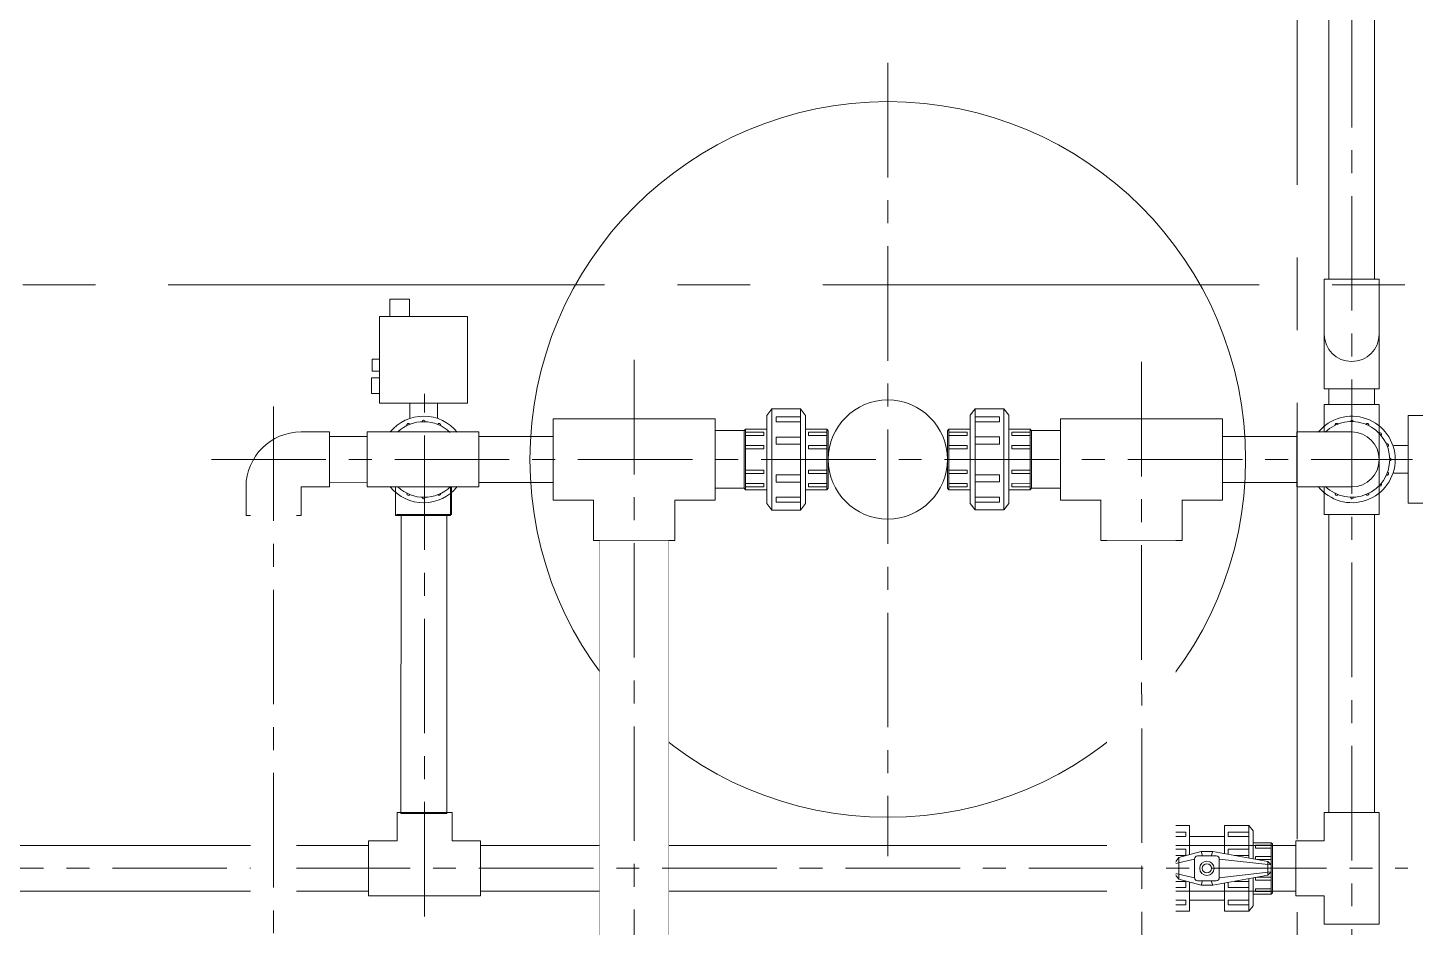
# Model space of a CAD drawing. Header units: millimetres. Extents: x 3795014 to 4300160, y 3869364 to 4016788.
# Drawn here: x 4221866 to 4223380, y 3927175 to 3928156 of the extents above; entities that cross this region are included whole.
import ezdxf

# ---------------------------------------------------------------- set-up
doc = ezdxf.new("R2010")
doc.units = ezdxf.units.MM
doc.set_wipeout_variables(frame=1)
doc.linetypes.add('CENTER', pattern=[2, 1.25, -0.25, 0.25, -0.25])
doc.linetypes.add('осевая2', pattern=[28.575, 19.05, -3.175, 3.175, -3.175])
doc.layers.add('АРМАТУРА', color=2, linetype='Continuous')
doc.layers.add('Дополнительная', color=7, linetype='Continuous', lineweight=18)
doc.layers.add('оси', color=7, linetype='осевая2', lineweight=13)

msp = doc.modelspace()

# ---------------------------------------------------------------- linework, layer by layer
at = {"layer": 'АРМАТУРА', "color": 0, "lineweight": 9}
for p, q in [((4222677.6, 3927740.2), (4222672.2, 3927733.2)), ((4222672.2, 3927685.1), (4222672.2, 3927733.2)), ((4222709.1, 3927740.2), (4222677.6, 3927740.2)), ((4222677.6, 3927740.2), (4222677.6, 3927629.9)), ((4222682.3, 3927726.1), (4222682.3, 3927731.7)), ((4222682.3, 3927731.7), (4222709.1, 3927731.7)), ((4222709.1, 3927726.1), (4222682.3, 3927726.1)), ((4222709.1, 3927629.9), (4222709.1, 3927740.2)), ((4222709.1, 3927629.9), (4222709.1, 3927740.2)), ((4222709.1, 3927740.2), (4222714.4, 3927733.2)), ((4222714.4, 3927685.1), (4222714.4, 3927733.2)), ((4222899.4, 3927740.3), (4222894, 3927733.3)), ((4222894, 3927685.1), (4222894, 3927733.3)), ((4222899.4, 3927740.3), (4222899.4, 3927630)), ((4222899.4, 3927740.3), (4222930.9, 3927740.3)), ((4222899.4, 3927740.3), (4222899.4, 3927630)), ((4222926.2, 3927731.8), (4222899.4, 3927731.8)), ((4222899.4, 3927726.2), (4222926.2, 3927726.2)), ((4222926.2, 3927726.2), (4222926.2, 3927731.8)), ((4222930.9, 3927630), (4222930.9, 3927740.3)), ((4222930.9, 3927740.3), (4222936.2, 3927733.3)), ((4222936.2, 3927685.1), (4222936.2, 3927733.3)), ((4222648.9, 3927718), (4222647.4, 3927716.5)), ((4222647.5, 3927653.6), (4222647.4, 3927716.5)), ((4222647.5, 3927653.6), (4222647.4, 3927716.5)), ((4222648.9, 3927652.1), (4222648.9, 3927718)), ((4222648.9, 3927652.1), (4222648.9, 3927718)), ((4222648.9, 3927718), (4222672.2, 3927718)), ((4222669, 3927714.9), (4222648.9, 3927714.9)), ((4222648.9, 3927714.9), (4222648.9, 3927711.1)), ((4222648.9, 3927711.1), (4222669, 3927711.1)), ((4222669, 3927711.1), (4222669, 3927714.9)), ((4222672.2, 3927713.5), (4222672.2, 3927656.6)), ((4222737.7, 3927718.1), (4222714.4, 3927718.1)), ((4222717.6, 3927711.1), (4222717.6, 3927714.9)), ((4222717.6, 3927714.9), (4222737.7, 3927714.9)), ((4222737.7, 3927711.1), (4222717.6, 3927711.1)), ((4222737.7, 3927652.1), (4222737.7, 3927718.1)), ((4222737.7, 3927652.1), (4222737.7, 3927718.1)), ((4222737.7, 3927718.1), (4222739.2, 3927716.5)), ((4222737.7, 3927714.9), (4222737.7, 3927711.1)), ((4222739.2, 3927653.7), (4222739.2, 3927716.5)), ((4222739.2, 3927653.7), (4222739.2, 3927716.5)), ((4222870.7, 3927718.1), (4222869.2, 3927716.5)), ((4222869.2, 3927716.5), (4222869.2, 3927653.7)), ((4222869.2, 3927716.5), (4222869.2, 3927653.7)), ((4222870.7, 3927718.1), (4222894, 3927718.1)), ((4222870.7, 3927718.1), (4222870.7, 3927652.1)), ((4222870.7, 3927718.1), (4222870.7, 3927652.1)), ((4222890.8, 3927714.9), (4222870.7, 3927714.9)), ((4222870.7, 3927714.9), (4222870.7, 3927711.2)), ((4222870.7, 3927711.2), (4222890.8, 3927711.2)), ((4222890.8, 3927711.2), (4222890.8, 3927714.9)), ((4222959.5, 3927718.1), (4222936.2, 3927718.1)), ((4222936.2, 3927656.7), (4222936.2, 3927713.5)), ((4222939.4, 3927714.9), (4222959.5, 3927714.9)), ((4222939.4, 3927711.2), (4222939.4, 3927714.9)), ((4222959.5, 3927711.2), (4222939.4, 3927711.2)), ((4222959.5, 3927718.1), (4222959.5, 3927652.1)), ((4222959.5, 3927718.1), (4222959.5, 3927652.1)), ((4222959.5, 3927718.1), (4222961, 3927716.5)), ((4222959.5, 3927714.9), (4222959.5, 3927711.2)), ((4222961, 3927716.5), (4222961, 3927653.7)), ((4222961, 3927716.5), (4222961, 3927653.7)), ((4222669, 3927700.3), (4222648.9, 3927700.3)), ((4222648.9, 3927700.3), (4222648.9, 3927696.6)), ((4222648.9, 3927696.6), (4222669, 3927696.6)), ((4222669, 3927696.6), (4222669, 3927700.3)), ((4222682.3, 3927701.7), (4222682.3, 3927709.6)), ((4222682.3, 3927709.6), (4222709.1, 3927709.6)), ((4222709.1, 3927701.7), (4222682.3, 3927701.7)), ((4222717.6, 3927696.6), (4222717.6, 3927700.3)), ((4222717.6, 3927700.3), (4222737.7, 3927700.3)), ((4222737.7, 3927696.6), (4222717.6, 3927696.6)), ((4222737.7, 3927700.3), (4222737.7, 3927696.6)), ((4222890.8, 3927700.3), (4222870.7, 3927700.3)), ((4222870.7, 3927700.3), (4222870.7, 3927696.6)), ((4222870.7, 3927696.6), (4222890.8, 3927696.6)), ((4222890.8, 3927696.6), (4222890.8, 3927700.3)), ((4222926.2, 3927709.7), (4222899.4, 3927709.7)), ((4222899.4, 3927701.8), (4222926.2, 3927701.8)), ((4222926.2, 3927701.8), (4222926.2, 3927709.7)), ((4222939.4, 3927700.3), (4222959.5, 3927700.3)), ((4222939.4, 3927696.6), (4222939.4, 3927700.3)), ((4222959.5, 3927696.6), (4222939.4, 3927696.6)), ((4222959.5, 3927700.3), (4222959.5, 3927696.6)), ((4222672.2, 3927685.1), (4222672.2, 3927636.9)), ((4222714.4, 3927685.1), (4222714.4, 3927636.9)), ((4222894, 3927685.1), (4222894, 3927637)), ((4222936.2, 3927685.1), (4222936.2, 3927637)), ((4222648.9, 3927673.6), (4222669, 3927673.6)), ((4222648.9, 3927669.8), (4222648.9, 3927673.6)), ((4222669, 3927669.8), (4222648.9, 3927669.8)), ((4222669, 3927673.6), (4222669, 3927669.8)), ((4222709.1, 3927668.4), (4222682.3, 3927668.4)), ((4222682.3, 3927668.4), (4222682.3, 3927660.5)), ((4222737.7, 3927673.6), (4222717.6, 3927673.6)), ((4222717.6, 3927673.6), (4222717.6, 3927669.8)), ((4222717.6, 3927669.8), (4222737.7, 3927669.8)), ((4222737.7, 3927669.8), (4222737.7, 3927673.6)), ((4222870.7, 3927673.6), (4222890.8, 3927673.6)), ((4222870.7, 3927669.9), (4222870.7, 3927673.6)), ((4222890.8, 3927669.9), (4222870.7, 3927669.9)), ((4222890.8, 3927673.6), (4222890.8, 3927669.9)), ((4222899.4, 3927668.4), (4222926.2, 3927668.4)), ((4222926.2, 3927668.4), (4222926.2, 3927660.6)), ((4222959.5, 3927673.6), (4222939.4, 3927673.6)), ((4222939.4, 3927673.6), (4222939.4, 3927669.9)), ((4222939.4, 3927669.9), (4222959.5, 3927669.9)), ((4222959.5, 3927669.9), (4222959.5, 3927673.6)), ((4222648.9, 3927652.1), (4222647.5, 3927653.6)), ((4222648.9, 3927659), (4222669, 3927659)), ((4222648.9, 3927655.3), (4222648.9, 3927659)), ((4222669, 3927655.3), (4222648.9, 3927655.3)), ((4222648.9, 3927652.1), (4222672.2, 3927652.1)), ((4222669, 3927659), (4222669, 3927655.3)), ((4222682.3, 3927660.5), (4222709.1, 3927660.5)), ((4222737.7, 3927652.1), (4222714.4, 3927652.1)), ((4222737.7, 3927659), (4222717.6, 3927659)), ((4222717.6, 3927659), (4222717.6, 3927655.3)), ((4222717.6, 3927655.3), (4222737.7, 3927655.3)), ((4222737.7, 3927655.3), (4222737.7, 3927659)), ((4222737.7, 3927652.1), (4222739.2, 3927653.7)), ((4222870.7, 3927652.1), (4222869.2, 3927653.7)), ((4222870.7, 3927659), (4222890.8, 3927659)), ((4222870.7, 3927655.3), (4222870.7, 3927659)), ((4222890.8, 3927655.3), (4222870.7, 3927655.3)), ((4222870.7, 3927652.1), (4222894, 3927652.1)), ((4222890.8, 3927659), (4222890.8, 3927655.3)), ((4222926.2, 3927660.6), (4222899.4, 3927660.6)), ((4222959.5, 3927652.1), (4222936.2, 3927652.1)), ((4222959.5, 3927659.1), (4222939.4, 3927659)), ((4222939.4, 3927659), (4222939.4, 3927655.3)), ((4222939.4, 3927655.3), (4222959.5, 3927655.3)), ((4222959.5, 3927655.3), (4222959.5, 3927659.1)), ((4222959.5, 3927652.1), (4222961, 3927653.7)), ((4222677.6, 3927629.9), (4222672.2, 3927636.9)), ((4222709.1, 3927644), (4222682.3, 3927644)), ((4222682.3, 3927644), (4222682.3, 3927638.4)), ((4222682.3, 3927638.4), (4222709.1, 3927638.4)), ((4222709.1, 3927629.9), (4222714.4, 3927636.9)), ((4222899.4, 3927630), (4222894, 3927637)), ((4222899.4, 3927644), (4222926.2, 3927644)), ((4222926.2, 3927638.5), (4222899.4, 3927638.5)), ((4222926.2, 3927644), (4222926.2, 3927638.5)), ((4222930.9, 3927630), (4222936.2, 3927637)), ((4222709.1, 3927629.9), (4222677.6, 3927629.9)), ((4222899.4, 3927630), (4222930.9, 3927630))]:
    msp.add_line(p, q, dxfattribs=at)
at = {"layer": 'Дополнительная', "linetype": 'CENTER', "ltscale": 100}
for p, q in [((4223310.4, 3927047.5), (4223310.4, 3928946)), ((4222804.2, 3928117.9), (4222804.2, 3927252.3)), ((4222298.7, 3927186.3), (4222298.7, 3927756.8)), ((4222066.1, 3927685.1, 0), (4223376.9, 3927685.1, 0))]:
    msp.add_line(p, q, dxfattribs=at)
at = {"layer": 'Дополнительная', "ltscale": 25}
for p, q in [((4223340.4, 3927882), (4223280.4, 3927882)), ((4223280.4, 3927882), (4223280.4, 3927822)), ((4223340.4, 3927822), (4223340.4, 3927882)), ((4223280.4, 3927762), (4223280.4, 3927822)), ((4223340.4, 3927822), (4223340.4, 3927762)), ((4223340.4, 3927762), (4223280.4, 3927762)), ((4222318.3, 3927746.5, 0), (4222277.1, 3927746.5, 0)), ((4222282.5, 3927730.7, 0), (4222282.5, 3927746.5, 0)), ((4222312.7, 3927730.7, 0), (4222312.7, 3927746.5, 0)), ((4223280.4, 3927715.1), (4223280.4, 3927745.1)), ((4223280.4, 3927745.1), (4223340.4, 3927745.1)), ((4223340.4, 3927745.1), (4223340.4, 3927685.1)), ((4222438.9, 3927640.5), (4222438.9, 3927729.5)), ((4222438.9, 3927729.5), (4222527.4, 3927729.5)), ((4222615.9, 3927729.5), (4222527.4, 3927729.5)), ((4222615.9, 3927640.5), (4222615.9, 3927729.5)), ((4222992.5, 3927640.6), (4222992.5, 3927729.6)), ((4222992.5, 3927729.6), (4223081, 3927729.6)), ((4223169.5, 3927729.6), (4223081, 3927729.6)), ((4223169.5, 3927640.6), (4223169.5, 3927729.6)), ((4222194.9, 3927715.1, 0), (4222163.9, 3927715.1, 0)), ((4222194.9, 3927655.1, 0), (4222194.9, 3927715.1, 0)), ((4222236.1, 3927715.1, 0), (4222358.1, 3927715.1, 0)), ((4222236.1, 3927715.1, 0), (4222236.1, 3927655.1, 0)), ((4222358.1, 3927715.1, 0), (4222298.1, 3927715.1, 0)), ((4222358.1, 3927655.1, 0), (4222358.1, 3927715.1, 0)), ((4222358.1, 3927715.1, 0), (4222358.1, 3927655.1, 0)), ((4223250.4, 3927655.1), (4223250.4, 3927715.1)), ((4223250.4, 3927715.1), (4223310.4, 3927715.1)), ((4223356.3, 3927700.3), (4223372.1, 3927700.3)), ((4223372.1, 3927664.5), (4223372.1, 3927705.7)), ((4223340.4, 3927625.1), (4223340.4, 3927685.1)), ((4223356.4, 3927670.1), (4223372.1, 3927670.1)), ((4222103.9, 3927655.1, 0), (4222103.9, 3927624.1, 0)), ((4222163.9, 3927624.1, 0), (4222163.9, 3927655.1, 0)), ((4222163.9, 3927655.1, 0), (4222194.9, 3927655.1, 0)), ((4222236.1, 3927655.1, 0), (4222358.1, 3927655.1, 0)), ((4222267.1, 3927624.1, 0), (4222267.1, 3927655.1, 0)), ((4222298.1, 3927655.1, 0), (4222358.1, 3927655.1, 0)), ((4222358.1, 3927655.1, 0), (4222327.1, 3927655.1, 0)), ((4222327.1, 3927655.1, 0), (4222327.1, 3927624.1, 0)), ((4222328.1, 3927655.1, 0), (4222328.1, 3927625.1, 0)), ((4223310.4, 3927655.1), (4223250.4, 3927655.1)), ((4223280.4, 3927655.1), (4223280.4, 3927625.1)), ((4222483.2, 3927640.5), (4222438.9, 3927640.5)), ((4222482.9, 3927640.8), (4222482.9, 3927596.5)), ((4222571.7, 3927640.5), (4222615.9, 3927640.5)), ((4222571.9, 3927640.8), (4222571.9, 3927596.5)), ((4223036.8, 3927640.6), (4222992.5, 3927640.6)), ((4223036.5, 3927640.9), (4223036.5, 3927596.6)), ((4223125.3, 3927640.6), (4223169.5, 3927640.6)), ((4223125.5, 3927640.9), (4223125.5, 3927596.6)), ((4222103.9, 3927624.1, 0), (4222163.9, 3927624.1, 0)), ((4222327.1, 3927624.1, 0), (4222267.1, 3927624.1, 0)), ((4222328.1, 3927625.1, 0), (4222268.1, 3927625.1, 0)), ((4223280.4, 3927625.1), (4223340.4, 3927625.1)), ((4222571.9, 3927596.5), (4222482.9, 3927596.5)), ((4223125.5, 3927596.6), (4223036.5, 3927596.6)), ((4222268.7, 3927268.9), (4222268.7, 3927299.9)), ((4222268.7, 3927299.9), (4222328.7, 3927299.9)), ((4222328.7, 3927299.9), (4222328.7, 3927268.9)), ((4223340.4, 3927299.9), (4223280.4, 3927299.9)), ((4223280.4, 3927299.9), (4223280.4, 3927268.9)), ((4223340.4, 3927299.9), (4223340.4, 3927177.9)), ((4223106.5, 3927285.7), (4223101.9, 3927279.8)), ((4223101.9, 3927238.9), (4223101.9, 3927279.8)), ((4223133.3, 3927285.7, 0), (4223106.5, 3927285.7, 0)), ((4223106.5, 3927285.7), (4223106.5, 3927192)), ((4223129.3, 3927278.5), (4223106.5, 3927278.5)), ((4223106.5, 3927273.8), (4223129.3, 3927273.8)), ((4223129.3, 3927273.8), (4223129.3, 3927278.5)), ((4223133.3, 3927253.9), (4223133.3, 3927285.7)), ((4223161.3, 3927273.6), (4223133.3, 3927273.6)), ((4223171.5, 3927273.6), (4223161.3, 3927273.6)), ((4223198.3, 3927285.7), (4223171.5, 3927285.7)), ((4223171.5, 3927255), (4223171.5, 3927285.7)), ((4223175.5, 3927278.5), (4223198.3, 3927278.5)), ((4223175.5, 3927273.8), (4223175.5, 3927278.5)), ((4223198.3, 3927273.8), (4223175.5, 3927273.8)), ((4223198.3, 3927285.7), (4223202.8, 3927279.8)), ((4223198.3, 3927285.7), (4223198.3, 3927250.2)), ((4223198.3, 3927285.7), (4223198.3, 3927250.2)), ((4223202.8, 3927249.4), (4223202.8, 3927279.8)), ((4222237.7, 3927208.9), (4222237.7, 3927268.9)), ((4222237.7, 3927268.9), (4222268.7, 3927268.9)), ((4222359.7, 3927268.9), (4222328.7, 3927268.9)), ((4222359.7, 3927208.9), (4222359.7, 3927268.9)), ((4223082.1, 3927266.9), (4223080.9, 3927265.6)), ((4223080.9, 3927265.6), (4223080.9, 3927212.1)), ((4223080.9, 3927265.6), (4223080.9, 3927212.1)), ((4223082.1, 3927266.9), (4223082.1, 3927210.8)), ((4223082.1, 3927266.9), (4223082.1, 3927210.8)), ((4223082.1, 3927266.9), (4223101.9, 3927266.9)), ((4223082.1, 3927264.2), (4223082.1, 3927261)), ((4223099.2, 3927264.2), (4223082.1, 3927264.2)), ((4223082.1, 3927261), (4223099.2, 3927261)), ((4223099.2, 3927261), (4223099.2, 3927264.2)), ((4223101.9, 3927214.7), (4223101.9, 3927263)), ((4223129.3, 3927259.7), (4223106.5, 3927259.7)), ((4223121.9, 3927250.8), (4223146, 3927257.3, 0)), ((4223129.3, 3927253), (4223129.3, 3927259.7)), ((4223146, 3927257.3, 0), (4223158.8, 3927257.3, 0)), ((4223147.7, 3927252.4, 0), (4223146, 3927257.3, 0)), ((4223157.1, 3927252.4, 0), (4223158.8, 3927257.3, 0)), ((4223158.8, 3927257.3, 0), (4223218.9, 3927246.4)), ((4223175.5, 3927259.7), (4223198.3, 3927259.7)), ((4223175.5, 3927254.3), (4223175.5, 3927259.7)), ((4223222.6, 3927266.9), (4223202.8, 3927266.9)), ((4223205.6, 3927264.2), (4223222.6, 3927264.2)), ((4223205.6, 3927261), (4223205.6, 3927264.2)), ((4223222.6, 3927261), (4223205.6, 3927261)), ((4223222.6, 3927266.9), (4223223.9, 3927265.6)), ((4223222.6, 3927266.9), (4223222.6, 3927210.8)), ((4223222.6, 3927266.9), (4223222.6, 3927210.8)), ((4223222.6, 3927264.2), (4223222.6, 3927261)), ((4223223.9, 3927265.6), (4223223.9, 3927212.1)), ((4223223.9, 3927265.6), (4223223.9, 3927212.1)), ((4223249.4, 3927208.9), (4223249.4, 3927268.9)), ((4223249.4, 3927268.9), (4223280.4, 3927268.9)), ((4223082.1, 3927251.8), (4223082.1, 3927248.6)), ((4223099.2, 3927251.8), (4223082.1, 3927251.8)), ((4223082.1, 3927248.6), (4223099.2, 3927248.6)), ((4223099.2, 3927248.6), (4223099.2, 3927251.8)), ((4223106.5, 3927253), (4223129.3, 3927253)), ((4223116.7, 3927243.9), (4223121.9, 3927250.8)), ((4223116.7, 3927243.9), (4223138.8, 3927249)), ((4223116.7, 3927243.9), (4223116.7, 3927233.8)), ((4223121.9, 3927250.8), (4223121.9, 3927227)), ((4223138.8, 3927249), (4223138.8, 3927238.9)), ((4223142.2, 3927252.4), (4223162.6, 3927252.4)), ((4223165.9, 3927249), (4223222.5, 3927242.8)), ((4223165.9, 3927249), (4223165.9, 3927238.9)), ((4223198.3, 3927253), (4223182.6, 3927253)), ((4223205.6, 3927251.8), (4223222.6, 3927251.8)), ((4223205.6, 3927248.9), (4223205.6, 3927251.8)), ((4223222.6, 3927248.6), (4223206.9, 3927248.6)), ((4223218.9, 3927246.4), (4223218.9, 3927231.3)), ((4223222.5, 3927242.8), (4223218.9, 3927246.4)), ((4223222.5, 3927242.8), (4223222.5, 3927234.9)), ((4223222.6, 3927251.8), (4223222.6, 3927248.6)), ((4223082.1, 3927225.9), (4223082.1, 3927229.1)), ((4223082.1, 3927229.1), (4223099.2, 3927229.1)), ((4223099.2, 3927229.1), (4223099.2, 3927225.9)), ((4223101.9, 3927238.9), (4223101.9, 3927197.9)), ((4223116.7, 3927233.8), (4223138.8, 3927228.7)), ((4223116.7, 3927233.8), (4223121.9, 3927227)), ((4223121.9, 3927227), (4223146, 3927220.4, 0)), ((4223138.8, 3927238.9), (4223138.8, 3927228.7)), ((4223158.8, 3927220.4, 0), (4223218.9, 3927231.3)), ((4223165.9, 3927238.9), (4223165.9, 3927228.7)), ((4223165.9, 3927228.7), (4223222.5, 3927234.9)), ((4223198.3, 3927227.5), (4223198.3, 3927192)), ((4223198.3, 3927227.5), (4223198.3, 3927192)), ((4223202.8, 3927228.4), (4223202.8, 3927197.9)), ((4223205.6, 3927228.9), (4223205.6, 3927225.9)), ((4223222.6, 3927229.1), (4223206.9, 3927229.1)), ((4223222.5, 3927234.9), (4223218.9, 3927231.3)), ((4223222.6, 3927223.3), (4223222.6, 3927230.9)), ((4223082.1, 3927210.8), (4223080.9, 3927212.1)), ((4223099.2, 3927225.9), (4223082.1, 3927225.9)), ((4223082.1, 3927213.5), (4223082.1, 3927216.7)), ((4223082.1, 3927216.7), (4223099.2, 3927216.7)), ((4223099.2, 3927213.5), (4223082.1, 3927213.5)), ((4223099.2, 3927216.7), (4223099.2, 3927213.5)), ((4223106.5, 3927224.7), (4223129.3, 3927224.7)), ((4223129.3, 3927218), (4223106.5, 3927218)), ((4223129.3, 3927224.7), (4223129.3, 3927218)), ((4223133.3, 3927192), (4223133.3, 3927223.9)), ((4223142.2, 3927225.3), (4223162.6, 3927225.3)), ((4223147.7, 3927225.3, 0), (4223146, 3927220.4, 0)), ((4223146, 3927220.4, 0), (4223158.8, 3927220.4, 0)), ((4223157.1, 3927225.3, 0), (4223158.8, 3927220.4, 0)), ((4223171.5, 3927192), (4223171.5, 3927222.7)), ((4223175.5, 3927223.4), (4223175.5, 3927218)), ((4223175.5, 3927218), (4223198.3, 3927218)), ((4223198.3, 3927224.7), (4223182.6, 3927224.7)), ((4223205.6, 3927225.9), (4223222.6, 3927225.9)), ((4223205.6, 3927216.7), (4223205.6, 3927213.5)), ((4223222.6, 3927216.7), (4223205.6, 3927216.7)), ((4223205.6, 3927213.5), (4223222.6, 3927213.5)), ((4223222.6, 3927213.5), (4223222.6, 3927216.7)), ((4223222.6, 3927210.8), (4223223.9, 3927212.1)), ((4222359.7, 3927208.9), (4222237.7, 3927208.9)), ((4223082.1, 3927210.8), (4223101.9, 3927210.8)), ((4223106.5, 3927192), (4223101.9, 3927197.9)), ((4223106.5, 3927204), (4223129.3, 3927204)), ((4223129.3, 3927199.2), (4223106.5, 3927199.2)), ((4223129.3, 3927204), (4223129.3, 3927199.2)), ((4223165.9, 3927204.2), (4223133.3, 3927204.2)), ((4223171.5, 3927204.2), (4223165.9, 3927204.2)), ((4223175.5, 3927204), (4223175.5, 3927199.2)), ((4223198.3, 3927204), (4223175.5, 3927204)), ((4223175.5, 3927199.2), (4223198.3, 3927199.2)), ((4223198.3, 3927192), (4223202.8, 3927197.9)), ((4223222.6, 3927210.8), (4223202.8, 3927210.8)), ((4223280.4, 3927208.9), (4223249.4, 3927208.9)), ((4223280.4, 3927177.9), (4223280.4, 3927208.9)), ((4223106.5, 3927192), (4223133.3, 3927192)), ((4223198.3, 3927192), (4223171.5, 3927192)), ((4223340.4, 3927177.9), (4223280.4, 3927177.9))]:
    msp.add_line(p, q, dxfattribs=at)
for points in [[(4223285.4, 3927882), (4223285.4, 3928831.4), (4223335.4, 3928831.4), (4223335.4, 3927882)], [(4223285.4, 3927745.1), (4223285.4, 3927762), (4223335.4, 3927762), (4223335.4, 3927745.1)], [(4222615.9, 3927716.6), (4222647.4, 3927716.6), (4222647.5, 3927653.6), (4222616, 3927653.6)], [(4222961, 3927653.6), (4222992.5, 3927653.6), (4222992.5, 3927716.6), (4222961, 3927716.6)], [(4222438.9, 3927710), (4222358.1, 3927710.1), (4222358.1, 3927660.1), (4222438.9, 3927660)], [(4223250.4, 3927710), (4223169.5, 3927710.1), (4223169.5, 3927660.1), (4223250.4, 3927660)], [(4222273.1, 3927625.1), (4222272.9, 3927298.9), (4222322.9, 3927298.9), (4222323.1, 3927625.1)], [(4223285.4, 3927625.1), (4223285.4, 3927299.9), (4223335.4, 3927299.9), (4223335.4, 3927625.1)], [(4222564.9, 3927059.1), (4222564.9, 3927596.5), (4222489.9, 3927596.5), (4222489.9, 3927059.1)], [(4222237.7, 3927213.9), (4220612.5, 3927213.9), (4220612.5, 3927263.9), (4222237.7, 3927263.9)], [(4223249.4, 3927213.9), (4222359.7, 3927213.9), (4222359.7, 3927263.9), (4223249.4, 3927263.9)]]:
    msp.add_lwpolyline(points, close=True, dxfattribs=at)
at = {"layer": 'Дополнительная', "ltscale": 25, "elevation": 0}
for points in [[(4222282.2, 3927841.1), (4222260.9, 3927841.1), (4222260.9, 3927859.9), (4222282.2, 3927859.9)], [(4222345.6, 3927746.5), (4222249.6, 3927746.5), (4222249.6, 3927841.1), (4222345.6, 3927841.1)], [(4222249.6, 3927781.5), (4222241.5, 3927781.5), (4222241.5, 3927794.7), (4222249.6, 3927794.7)], [(4222249.6, 3927774), (4222240.8, 3927774), (4222240.8, 3927757), (4222249.6, 3927757)], [(4223372.1, 3927637.3), (4223372.1, 3927733.2), (4223466.7, 3927733.2), (4223466.7, 3927637.3)], [(4222194.9, 3927710.2), (4222236.1, 3927710.1), (4222236.1, 3927660.1), (4222194.9, 3927660.2)]]:
    msp.add_lwpolyline(points, close=True, dxfattribs=at)
at = {"layer": 'Дополнительная', "ltscale": 25}
for centre, radius in [((4222804.2, 3927685.1), 390.5), ((4222804.2, 3927685.1), 65), ((4222804.2, 3927685.1), 65), ((4222804.2, 3927685.1), 65), ((4222804.2, 3927685.1), 65), ((4223152.4, 3927238.9), 7.85), ((4223152.4, 3927238.9), 5.05)]:
    msp.add_circle(centre, radius, dxfattribs=at)
for centre, radius, start, end in [((4223310.4, 3927822), 30, 180, 0), ((4222297.7, 3927685.1, 0), 47.2, 38.8853, 140.5465), ((4222297.7, 3927685.1, 0), 41.2, 45.6338, 133.3036), ((4222297.7, 3927726.2, 0), 1.73, 0, 180), ((4223310.7, 3927685.1), 47.2, 0, 141.1147), ((4223310.3, 3927684.8), 41.7, 0.4904, 134.0202), ((4223310.7, 3927726.2), 1.73, 0, 180), ((4222163.9, 3927655.1, 0), 60, 90, 180), ((4222281, 3927722.7, 0), 1.73, 24, 204), ((4222314.4, 3927722.7, 0), 1.73, 336, 156), ((4223294, 3927722.7), 1.73, 24, 204), ((4223310.4, 3927685.1), 30, 270, 90), ((4223327.5, 3927722.7), 1.73, 336, 156), ((4223341.3, 3927712.6), 1.73, 312, 132), ((4223348.9, 3927700.5), 1.73, 292, 112), ((4223310.7, 3927685.1), 47.2, 218.8853, 0), ((4223310.7, 3927685.1), 41.2, 225.6338, 0), ((4223351.8, 3927685.1), 1.73, 270, 90), ((4223348.9, 3927669.7), 1.73, 248, 68), ((4222297.7, 3927685.1, 0), 47.2, 219.4535, 321.1147), ((4222298.2, 3927685.5, 0), 41.7, 226.7021, 314.0202), ((4223341.3, 3927657.6), 1.73, 228, 48), ((4222281, 3927647.6, 0), 1.73, 156, 336), ((4222297.7, 3927644, 0), 1.73, 180, 0), ((4222314.4, 3927647.6, 0), 1.73, 204, 24), ((4223294, 3927647.6), 1.73, 156, 336), ((4223310.7, 3927644), 1.73, 180, 0), ((4223327.5, 3927647.6), 1.73, 204, 24), ((4223142.2, 3927249), 3.37, 90, 180), ((4223162.6, 3927249), 3.37, 0, 90), ((4223142.2, 3927228.7), 3.37, 180, 270), ((4223162.6, 3927228.7), 3.37, 270, 0)]:
    msp.add_arc(centre, radius, start, end, dxfattribs=at)
at = {"layer": 'оси', "ltscale": 25}
for p, q in [((4223251, 3929175.6), (4223251, 3920275.6)), ((4217732.7, 3927875.6), (4229531.2, 3927875.6))]:
    msp.add_line(p, q, dxfattribs=at)

# ---------------------------------------------------------------- next in the draw order: wipeouts: each hides what was drawn before it
at = {"ltscale": 25}
for points in [[(4222564.9, 3927059.1), (4222564.9, 3927596.5), (4222489.9, 3927596.5), (4222489.9, 3927059.1)], [(4223118.5, 3926907.1), (4223118.5, 3927596.6), (4223043.5, 3927596.6), (4223043.5, 3926907.1)]]:
    msp.add_wipeout(points, dxfattribs=at).translate(0, 0, 0).dxf.layer = 'Дополнительная'

# ---------------------------------------------------------------- next in the draw order: linework, layer by layer
at = {"layer": 'Дополнительная', "linetype": 'CENTER', "ltscale": 100}
for p, q in [((4222527.4, 3927793.8), (4222527.4, 3926876.9, 0)), ((4223081, 3927791.6), (4223081.7, 3926741.1, 0)), ((4220358, 3927238.9, 0), (4223371.7, 3927238.9, 0))]:
    msp.add_line(p, q, dxfattribs=at)

# ---------------------------------------------------------------- next in the draw order: wipeouts: each hides what was drawn before it
at = {"ltscale": 25}
msp.add_wipeout([(4222158.9, 3927625.1), (4222158.9, 3927030.5), (4222108.9, 3927030.5), (4222108.9, 3927625.1)], dxfattribs=at).translate(0, 0, 0).dxf.layer = 'Дополнительная'

# ---------------------------------------------------------------- next in the draw order: linework, layer by layer
at = {"layer": 'Дополнительная', "linetype": 'CENTER', "ltscale": 100}
msp.add_line((4222133.9, 3927743, 0), (4222133.9, 3926886.6, 0), dxfattribs=at)

doc.saveas('drawing.dxf')
